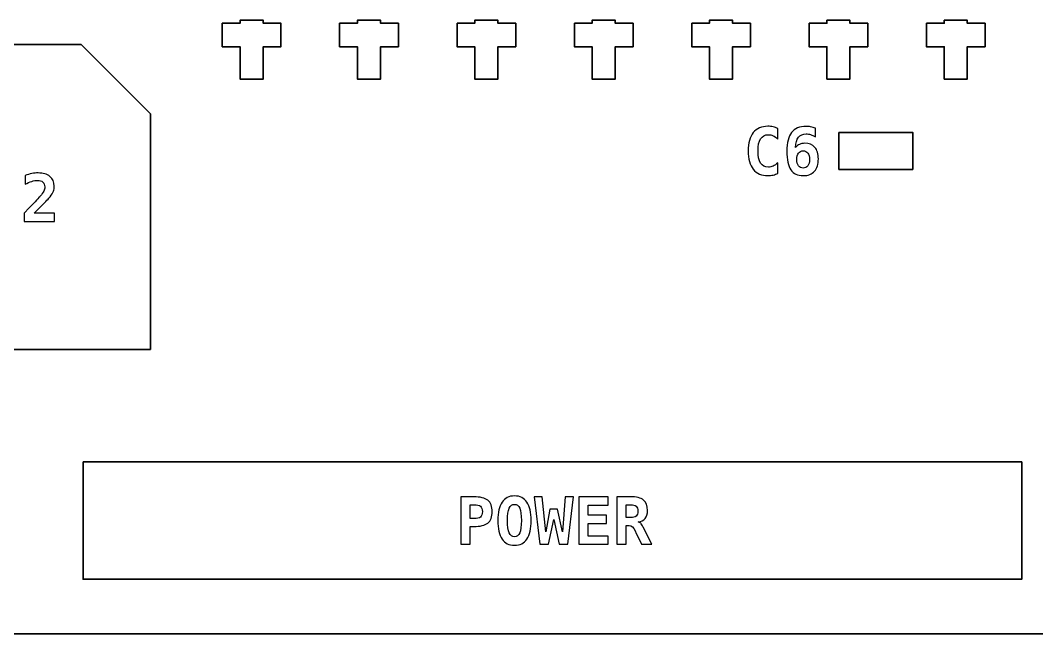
# Model space of a CAD drawing. Header units: centimetres. Extents: x -14.31 to -6.69, y -17.55 to -12.15.
# Drawn here: x -10.959 to -8.76, y -17.546 to -16.219 of the extents above; entities that cross this region are included whole.
import ezdxf

# ---------------------------------------------------------------- set-up
doc = ezdxf.new("R2010")
doc.units = ezdxf.units.CM
doc.header["$MEASUREMENT"] = 0
doc.layers.add('Layer 1', color=7, linetype='Continuous')

msp = doc.modelspace()

# ---------------------------------------------------------------- linework, layer by layer
at = {"layer": 'Layer 1', "color": 7, "lineweight": 35}
for points, knots in [([(-13.60478, -12.19155), (-13.60478, -12.19155), (-13.60478, -17.54618), (-13.60478, -17.54618), (-13.60478, -17.54618), (-13.60478, -17.54618), (-7.00326, -17.54618), (-7.00326, -17.54618), (-7.00326, -17.54618), (-7.00326, -17.54618), (-6.91925, -17.25396), (-6.91925, -17.25396), (-6.91925, -17.25396), (-6.91925, -17.25396), (-6.69233, -17.01606), (-6.69233, -17.01606), (-6.69233, -17.01606), (-6.69233, -17.01606), (-6.69233, -13.6785), (-6.69233, -13.6785), (-6.69233, -13.6785), (-6.69233, -13.6785), (-6.91782, -13.42932), (-6.91782, -13.42932), (-6.91782, -13.42932), (-6.91782, -13.42932), (-6.91782, -12.15382), (-6.91782, -12.15382), (-6.91782, -12.15382), (-6.91782, -12.15382), (-13.60478, -12.19155), (-13.60478, -12.19155)], [0, 0, 0, 0, 0.125, 0.125, 0.125, 0.125, 0.25, 0.25, 0.25, 0.25, 0.375, 0.375, 0.375, 0.375, 0.5, 0.5, 0.5, 0.5, 0.625, 0.625, 0.625, 0.625, 0.75, 0.75, 0.75, 0.75, 0.875, 0.875, 0.875, 0.875, 1, 1, 1, 1]), ([(-10.52217, -16.22521), (-10.52217, -16.22521), (-10.52217, -16.27601), (-10.52217, -16.27601), (-10.52217, -16.27601), (-10.52217, -16.27601), (-10.48367, -16.27601), (-10.48367, -16.27601), (-10.48367, -16.27601), (-10.48367, -16.27601), (-10.48367, -16.34586), (-10.48367, -16.34586), (-10.48367, -16.34586), (-10.48367, -16.34586), (-10.43367, -16.34586), (-10.43367, -16.34586), (-10.43367, -16.34586), (-10.43367, -16.34586), (-10.43367, -16.27601), (-10.43367, -16.27601), (-10.43367, -16.27601), (-10.43367, -16.27601), (-10.39517, -16.27601), (-10.39517, -16.27601), (-10.39517, -16.27601), (-10.39517, -16.27601), (-10.39517, -16.22521), (-10.39517, -16.22521), (-10.39517, -16.22521), (-10.39517, -16.22521), (-10.43367, -16.22521), (-10.43367, -16.22521), (-10.43367, -16.22521), (-10.43367, -16.22521), (-10.43367, -16.21886), (-10.43367, -16.21886), (-10.43367, -16.21886), (-10.43367, -16.21886), (-10.48367, -16.21886), (-10.48367, -16.21886), (-10.48367, -16.21886), (-10.48367, -16.21886), (-10.48367, -16.22521), (-10.48367, -16.22521), (-10.48367, -16.22521), (-10.48367, -16.22521), (-10.52217, -16.22521), (-10.52217, -16.22521)], [0, 0, 0, 0, 0.0833333, 0.0833333, 0.0833333, 0.0833333, 0.1666667, 0.1666667, 0.1666667, 0.1666667, 0.25, 0.25, 0.25, 0.25, 0.3333333, 0.3333333, 0.3333333, 0.3333333, 0.4166667, 0.4166667, 0.4166667, 0.4166667, 0.5, 0.5, 0.5, 0.5, 0.5833333, 0.5833333, 0.5833333, 0.5833333, 0.6666667, 0.6666667, 0.6666667, 0.6666667, 0.75, 0.75, 0.75, 0.75, 0.8333333, 0.8333333, 0.8333333, 0.8333333, 0.9166667, 0.9166667, 0.9166667, 0.9166667, 1, 1, 1, 1]), ([(-10.26817, -16.22521), (-10.26817, -16.22521), (-10.26817, -16.27601), (-10.26817, -16.27601), (-10.26817, -16.27601), (-10.26817, -16.27601), (-10.22967, -16.27601), (-10.22967, -16.27601), (-10.22967, -16.27601), (-10.22967, -16.27601), (-10.22967, -16.34586), (-10.22967, -16.34586), (-10.22967, -16.34586), (-10.22967, -16.34586), (-10.17967, -16.34586), (-10.17967, -16.34586), (-10.17967, -16.34586), (-10.17967, -16.34586), (-10.17967, -16.27601), (-10.17967, -16.27601), (-10.17967, -16.27601), (-10.17967, -16.27601), (-10.14117, -16.27601), (-10.14117, -16.27601), (-10.14117, -16.27601), (-10.14117, -16.27601), (-10.14117, -16.22521), (-10.14117, -16.22521), (-10.14117, -16.22521), (-10.14117, -16.22521), (-10.17967, -16.22521), (-10.17967, -16.22521), (-10.17967, -16.22521), (-10.17967, -16.22521), (-10.17967, -16.21886), (-10.17967, -16.21886), (-10.17967, -16.21886), (-10.17967, -16.21886), (-10.22967, -16.21886), (-10.22967, -16.21886), (-10.22967, -16.21886), (-10.22967, -16.21886), (-10.22967, -16.22521), (-10.22967, -16.22521), (-10.22967, -16.22521), (-10.22967, -16.22521), (-10.26817, -16.22521), (-10.26817, -16.22521)], [0, 0, 0, 0, 0.0833333, 0.0833333, 0.0833333, 0.0833333, 0.1666667, 0.1666667, 0.1666667, 0.1666667, 0.25, 0.25, 0.25, 0.25, 0.3333333, 0.3333333, 0.3333333, 0.3333333, 0.4166667, 0.4166667, 0.4166667, 0.4166667, 0.5, 0.5, 0.5, 0.5, 0.5833333, 0.5833333, 0.5833333, 0.5833333, 0.6666667, 0.6666667, 0.6666667, 0.6666667, 0.75, 0.75, 0.75, 0.75, 0.8333333, 0.8333333, 0.8333333, 0.8333333, 0.9166667, 0.9166667, 0.9166667, 0.9166667, 1, 1, 1, 1]), ([(-10.01417, -16.22521), (-10.01417, -16.22521), (-10.01417, -16.27601), (-10.01417, -16.27601), (-10.01417, -16.27601), (-10.01417, -16.27601), (-9.97567, -16.27601), (-9.97567, -16.27601), (-9.97567, -16.27601), (-9.97567, -16.27601), (-9.97567, -16.34586), (-9.97567, -16.34586), (-9.97567, -16.34586), (-9.97567, -16.34586), (-9.92567, -16.34586), (-9.92567, -16.34586), (-9.92567, -16.34586), (-9.92567, -16.34586), (-9.92567, -16.27601), (-9.92567, -16.27601), (-9.92567, -16.27601), (-9.92567, -16.27601), (-9.88717, -16.27601), (-9.88717, -16.27601), (-9.88717, -16.27601), (-9.88717, -16.27601), (-9.88717, -16.22521), (-9.88717, -16.22521), (-9.88717, -16.22521), (-9.88717, -16.22521), (-9.92567, -16.22521), (-9.92567, -16.22521), (-9.92567, -16.22521), (-9.92567, -16.22521), (-9.92567, -16.21886), (-9.92567, -16.21886), (-9.92567, -16.21886), (-9.92567, -16.21886), (-9.97567, -16.21886), (-9.97567, -16.21886), (-9.97567, -16.21886), (-9.97567, -16.21886), (-9.97567, -16.22521), (-9.97567, -16.22521), (-9.97567, -16.22521), (-9.97567, -16.22521), (-10.01417, -16.22521), (-10.01417, -16.22521)], [0, 0, 0, 0, 0.0833333, 0.0833333, 0.0833333, 0.0833333, 0.1666667, 0.1666667, 0.1666667, 0.1666667, 0.25, 0.25, 0.25, 0.25, 0.3333333, 0.3333333, 0.3333333, 0.3333333, 0.4166667, 0.4166667, 0.4166667, 0.4166667, 0.5, 0.5, 0.5, 0.5, 0.5833333, 0.5833333, 0.5833333, 0.5833333, 0.6666667, 0.6666667, 0.6666667, 0.6666667, 0.75, 0.75, 0.75, 0.75, 0.8333333, 0.8333333, 0.8333333, 0.8333333, 0.9166667, 0.9166667, 0.9166667, 0.9166667, 1, 1, 1, 1]), ([(-9.76017, -16.22521), (-9.76017, -16.22521), (-9.76017, -16.27601), (-9.76017, -16.27601), (-9.76017, -16.27601), (-9.76017, -16.27601), (-9.72167, -16.27601), (-9.72167, -16.27601), (-9.72167, -16.27601), (-9.72167, -16.27601), (-9.72167, -16.34586), (-9.72167, -16.34586), (-9.72167, -16.34586), (-9.72167, -16.34586), (-9.67167, -16.34586), (-9.67167, -16.34586), (-9.67167, -16.34586), (-9.67167, -16.34586), (-9.67167, -16.27601), (-9.67167, -16.27601), (-9.67167, -16.27601), (-9.67167, -16.27601), (-9.63317, -16.27601), (-9.63317, -16.27601), (-9.63317, -16.27601), (-9.63317, -16.27601), (-9.63317, -16.22521), (-9.63317, -16.22521), (-9.63317, -16.22521), (-9.63317, -16.22521), (-9.67167, -16.22521), (-9.67167, -16.22521), (-9.67167, -16.22521), (-9.67167, -16.22521), (-9.67167, -16.21886), (-9.67167, -16.21886), (-9.67167, -16.21886), (-9.67167, -16.21886), (-9.72167, -16.21886), (-9.72167, -16.21886), (-9.72167, -16.21886), (-9.72167, -16.21886), (-9.72167, -16.22521), (-9.72167, -16.22521), (-9.72167, -16.22521), (-9.72167, -16.22521), (-9.76017, -16.22521), (-9.76017, -16.22521)], [0, 0, 0, 0, 0.0833333, 0.0833333, 0.0833333, 0.0833333, 0.1666667, 0.1666667, 0.1666667, 0.1666667, 0.25, 0.25, 0.25, 0.25, 0.3333333, 0.3333333, 0.3333333, 0.3333333, 0.4166667, 0.4166667, 0.4166667, 0.4166667, 0.5, 0.5, 0.5, 0.5, 0.5833333, 0.5833333, 0.5833333, 0.5833333, 0.6666667, 0.6666667, 0.6666667, 0.6666667, 0.75, 0.75, 0.75, 0.75, 0.8333333, 0.8333333, 0.8333333, 0.8333333, 0.9166667, 0.9166667, 0.9166667, 0.9166667, 1, 1, 1, 1]), ([(-9.50617, -16.22521), (-9.50617, -16.22521), (-9.50617, -16.27601), (-9.50617, -16.27601), (-9.50617, -16.27601), (-9.50617, -16.27601), (-9.46767, -16.27601), (-9.46767, -16.27601), (-9.46767, -16.27601), (-9.46767, -16.27601), (-9.46767, -16.34586), (-9.46767, -16.34586), (-9.46767, -16.34586), (-9.46767, -16.34586), (-9.41767, -16.34586), (-9.41767, -16.34586), (-9.41767, -16.34586), (-9.41767, -16.34586), (-9.41767, -16.27601), (-9.41767, -16.27601), (-9.41767, -16.27601), (-9.41767, -16.27601), (-9.37917, -16.27601), (-9.37917, -16.27601), (-9.37917, -16.27601), (-9.37917, -16.27601), (-9.37917, -16.22521), (-9.37917, -16.22521), (-9.37917, -16.22521), (-9.37917, -16.22521), (-9.41767, -16.22521), (-9.41767, -16.22521), (-9.41767, -16.22521), (-9.41767, -16.22521), (-9.41767, -16.21886), (-9.41767, -16.21886), (-9.41767, -16.21886), (-9.41767, -16.21886), (-9.46767, -16.21886), (-9.46767, -16.21886), (-9.46767, -16.21886), (-9.46767, -16.21886), (-9.46767, -16.22521), (-9.46767, -16.22521), (-9.46767, -16.22521), (-9.46767, -16.22521), (-9.50617, -16.22521), (-9.50617, -16.22521)], [0, 0, 0, 0, 0.0833333, 0.0833333, 0.0833333, 0.0833333, 0.1666667, 0.1666667, 0.1666667, 0.1666667, 0.25, 0.25, 0.25, 0.25, 0.3333333, 0.3333333, 0.3333333, 0.3333333, 0.4166667, 0.4166667, 0.4166667, 0.4166667, 0.5, 0.5, 0.5, 0.5, 0.5833333, 0.5833333, 0.5833333, 0.5833333, 0.6666667, 0.6666667, 0.6666667, 0.6666667, 0.75, 0.75, 0.75, 0.75, 0.8333333, 0.8333333, 0.8333333, 0.8333333, 0.9166667, 0.9166667, 0.9166667, 0.9166667, 1, 1, 1, 1]), ([(-9.25217, -16.22521), (-9.25217, -16.22521), (-9.25217, -16.27601), (-9.25217, -16.27601), (-9.25217, -16.27601), (-9.25217, -16.27601), (-9.21367, -16.27601), (-9.21367, -16.27601), (-9.21367, -16.27601), (-9.21367, -16.27601), (-9.21367, -16.34586), (-9.21367, -16.34586), (-9.21367, -16.34586), (-9.21367, -16.34586), (-9.16367, -16.34586), (-9.16367, -16.34586), (-9.16367, -16.34586), (-9.16367, -16.34586), (-9.16367, -16.27601), (-9.16367, -16.27601), (-9.16367, -16.27601), (-9.16367, -16.27601), (-9.12517, -16.27601), (-9.12517, -16.27601), (-9.12517, -16.27601), (-9.12517, -16.27601), (-9.12517, -16.22521), (-9.12517, -16.22521), (-9.12517, -16.22521), (-9.12517, -16.22521), (-9.16367, -16.22521), (-9.16367, -16.22521), (-9.16367, -16.22521), (-9.16367, -16.22521), (-9.16367, -16.21886), (-9.16367, -16.21886), (-9.16367, -16.21886), (-9.16367, -16.21886), (-9.21367, -16.21886), (-9.21367, -16.21886), (-9.21367, -16.21886), (-9.21367, -16.21886), (-9.21367, -16.22521), (-9.21367, -16.22521), (-9.21367, -16.22521), (-9.21367, -16.22521), (-9.25217, -16.22521), (-9.25217, -16.22521)], [0, 0, 0, 0, 0.0833333, 0.0833333, 0.0833333, 0.0833333, 0.1666667, 0.1666667, 0.1666667, 0.1666667, 0.25, 0.25, 0.25, 0.25, 0.3333333, 0.3333333, 0.3333333, 0.3333333, 0.4166667, 0.4166667, 0.4166667, 0.4166667, 0.5, 0.5, 0.5, 0.5, 0.5833333, 0.5833333, 0.5833333, 0.5833333, 0.6666667, 0.6666667, 0.6666667, 0.6666667, 0.75, 0.75, 0.75, 0.75, 0.8333333, 0.8333333, 0.8333333, 0.8333333, 0.9166667, 0.9166667, 0.9166667, 0.9166667, 1, 1, 1, 1]), ([(-8.99817, -16.22521), (-8.99817, -16.22521), (-8.99817, -16.27601), (-8.99817, -16.27601), (-8.99817, -16.27601), (-8.99817, -16.27601), (-8.95967, -16.27601), (-8.95967, -16.27601), (-8.95967, -16.27601), (-8.95967, -16.27601), (-8.95967, -16.34586), (-8.95967, -16.34586), (-8.95967, -16.34586), (-8.95967, -16.34586), (-8.90967, -16.34586), (-8.90967, -16.34586), (-8.90967, -16.34586), (-8.90967, -16.34586), (-8.90967, -16.27601), (-8.90967, -16.27601), (-8.90967, -16.27601), (-8.90967, -16.27601), (-8.87117, -16.27601), (-8.87117, -16.27601), (-8.87117, -16.27601), (-8.87117, -16.27601), (-8.87117, -16.22521), (-8.87117, -16.22521), (-8.87117, -16.22521), (-8.87117, -16.22521), (-8.90967, -16.22521), (-8.90967, -16.22521), (-8.90967, -16.22521), (-8.90967, -16.22521), (-8.90967, -16.21886), (-8.90967, -16.21886), (-8.90967, -16.21886), (-8.90967, -16.21886), (-8.95967, -16.21886), (-8.95967, -16.21886), (-8.95967, -16.21886), (-8.95967, -16.21886), (-8.95967, -16.22521), (-8.95967, -16.22521), (-8.95967, -16.22521), (-8.95967, -16.22521), (-8.99817, -16.22521), (-8.99817, -16.22521)], [0, 0, 0, 0, 0.0833333, 0.0833333, 0.0833333, 0.0833333, 0.1666667, 0.1666667, 0.1666667, 0.1666667, 0.25, 0.25, 0.25, 0.25, 0.3333333, 0.3333333, 0.3333333, 0.3333333, 0.4166667, 0.4166667, 0.4166667, 0.4166667, 0.5, 0.5, 0.5, 0.5, 0.5833333, 0.5833333, 0.5833333, 0.5833333, 0.6666667, 0.6666667, 0.6666667, 0.6666667, 0.75, 0.75, 0.75, 0.75, 0.8333333, 0.8333333, 0.8333333, 0.8333333, 0.9166667, 0.9166667, 0.9166667, 0.9166667, 1, 1, 1, 1]), ([(-10.67767, -16.93144), (-10.67767, -16.93144), (-11.33767, -16.93144), (-11.33767, -16.93144), (-11.33767, -16.93144), (-11.33767, -16.93144), (-11.33768, -16.42144), (-11.33768, -16.42144), (-11.33768, -16.42144), (-11.33768, -16.42144), (-11.18767, -16.27144), (-11.18767, -16.27144), (-11.18767, -16.27144), (-11.18767, -16.27144), (-10.82767, -16.27144), (-10.82767, -16.27144), (-10.82767, -16.27144), (-10.82767, -16.27144), (-10.67767, -16.42144), (-10.67767, -16.42144), (-10.67767, -16.42144), (-10.67767, -16.42144), (-10.67767, -16.93144), (-10.67767, -16.93144)], [0, 0, 0, 0, 0.1666667, 0.1666667, 0.1666667, 0.1666667, 0.3333333, 0.3333333, 0.3333333, 0.3333333, 0.5, 0.5, 0.5, 0.5, 0.6666667, 0.6666667, 0.6666667, 0.6666667, 0.8333333, 0.8333333, 0.8333333, 0.8333333, 1, 1, 1, 1]), ([(-9.18767, -16.46148), (-9.18767, -16.46148), (-9.02767, -16.46148), (-9.02767, -16.46148), (-9.02767, -16.46148), (-9.02767, -16.46148), (-9.02767, -16.54148), (-9.02767, -16.54148), (-9.02767, -16.54148), (-9.02767, -16.54148), (-9.18767, -16.54148), (-9.18767, -16.54148), (-9.18767, -16.54148), (-9.18767, -16.54148), (-9.18767, -16.46148), (-9.18767, -16.46148)], [0, 0, 0, 0, 0.25, 0.25, 0.25, 0.25, 0.5, 0.5, 0.5, 0.5, 0.75, 0.75, 0.75, 0.75, 1, 1, 1, 1]), ([(-10.82367, -17.17447), (-10.82367, -17.17447), (-8.79167, -17.17447), (-8.79167, -17.17447), (-8.79167, -17.17447), (-8.79167, -17.17447), (-8.79167, -17.42847), (-8.79167, -17.42847), (-8.79167, -17.42847), (-8.79167, -17.42847), (-10.82367, -17.42847), (-10.82367, -17.42847), (-10.82367, -17.42847), (-10.82367, -17.42847), (-10.82367, -17.17447), (-10.82367, -17.17447)], [0, 0, 0, 0, 0.25, 0.25, 0.25, 0.25, 0.5, 0.5, 0.5, 0.5, 0.75, 0.75, 0.75, 0.75, 1, 1, 1, 1])]:
    msp.add_open_spline(points, degree=3, knots=knots, dxfattribs=at)
at = {"layer": 'Layer 1', "color": 250}
for points, knots in [([(-9.31981, -16.54989), (-9.32303, -16.55153), (-9.32639, -16.55278), (-9.32994, -16.5536), (-9.32994, -16.5536), (-9.33347, -16.55443), (-9.33719, -16.55485), (-9.34109, -16.55485), (-9.34109, -16.55485), (-9.35497, -16.55485), (-9.36557, -16.55029), (-9.37286, -16.54114), (-9.37286, -16.54114), (-9.38018, -16.53199), (-9.38382, -16.5188), (-9.38382, -16.50151), (-9.38382, -16.50151), (-9.38382, -16.4842), (-9.38018, -16.47098), (-9.37286, -16.46183), (-9.37286, -16.46183), (-9.36557, -16.45269), (-9.35497, -16.44812), (-9.34109, -16.44812), (-9.34109, -16.44812), (-9.33719, -16.44812), (-9.33345, -16.44855), (-9.32987, -16.44937), (-9.32987, -16.44937), (-9.32627, -16.45019), (-9.32294, -16.45144), (-9.31981, -16.45309), (-9.31981, -16.45309), (-9.31981, -16.45309), (-9.31981, -16.47569), (-9.31981, -16.47569), (-9.31981, -16.47569), (-9.32329, -16.47246), (-9.3267, -16.47011), (-9.32997, -16.46861), (-9.32997, -16.46861), (-9.33326, -16.46713), (-9.33665, -16.46637), (-9.34015, -16.46637), (-9.34015, -16.46637), (-9.34758, -16.46637), (-9.3532, -16.46934), (-9.35699, -16.47524), (-9.35699, -16.47524), (-9.36078, -16.48114), (-9.36268, -16.48989), (-9.36268, -16.50151), (-9.36268, -16.50151), (-9.36268, -16.5131), (-9.36078, -16.52183), (-9.35699, -16.52773), (-9.35699, -16.52773), (-9.3532, -16.53364), (-9.34758, -16.5366), (-9.34015, -16.5366), (-9.34015, -16.5366), (-9.33665, -16.5366), (-9.33326, -16.53585), (-9.32997, -16.53436), (-9.32997, -16.53436), (-9.3267, -16.53286), (-9.32329, -16.53051), (-9.31981, -16.52729), (-9.31981, -16.52729), (-9.31981, -16.52729), (-9.31981, -16.54989), (-9.31981, -16.54989)], [0, 0, 0, 0, 0.0555556, 0.0555556, 0.0555556, 0.0555556, 0.1111111, 0.1111111, 0.1111111, 0.1111111, 0.1666667, 0.1666667, 0.1666667, 0.1666667, 0.2222222, 0.2222222, 0.2222222, 0.2222222, 0.2777778, 0.2777778, 0.2777778, 0.2777778, 0.3333333, 0.3333333, 0.3333333, 0.3333333, 0.3888889, 0.3888889, 0.3888889, 0.3888889, 0.4444444, 0.4444444, 0.4444444, 0.4444444, 0.5, 0.5, 0.5, 0.5, 0.5555556, 0.5555556, 0.5555556, 0.5555556, 0.6111111, 0.6111111, 0.6111111, 0.6111111, 0.6666667, 0.6666667, 0.6666667, 0.6666667, 0.7222222, 0.7222222, 0.7222222, 0.7222222, 0.7777778, 0.7777778, 0.7777778, 0.7777778, 0.8333333, 0.8333333, 0.8333333, 0.8333333, 0.8888889, 0.8888889, 0.8888889, 0.8888889, 0.9444444, 0.9444444, 0.9444444, 0.9444444, 1, 1, 1, 1]), ([(-9.23839, -16.4524), (-9.23839, -16.4524), (-9.23839, -16.47087), (-9.23839, -16.47087), (-9.23839, -16.47087), (-9.24201, -16.4688), (-9.24549, -16.46724), (-9.24883, -16.46621), (-9.24883, -16.46621), (-9.25214, -16.46517), (-9.25534, -16.46466), (-9.25842, -16.46466), (-9.25842, -16.46466), (-9.26576, -16.46466), (-9.27136, -16.46713), (-9.27519, -16.47206), (-9.27519, -16.47206), (-9.27902, -16.477), (-9.28102, -16.48429), (-9.28121, -16.49394), (-9.28121, -16.49394), (-9.27905, -16.49095), (-9.2763, -16.48872), (-9.27296, -16.48721), (-9.27296, -16.48721), (-9.26959, -16.48573), (-9.26564, -16.48498), (-9.2611, -16.48498), (-9.2611, -16.48498), (-9.25181, -16.48498), (-9.24466, -16.48792), (-9.23961, -16.49377), (-9.23961, -16.49377), (-9.23455, -16.49963), (-9.23204, -16.50793), (-9.23204, -16.51868), (-9.23204, -16.51868), (-9.23204, -16.5302), (-9.23488, -16.53914), (-9.24055, -16.54549), (-9.24055, -16.54549), (-9.24622, -16.55182), (-9.25419, -16.55499), (-9.26449, -16.55499), (-9.26449, -16.55499), (-9.27703, -16.55499), (-9.28613, -16.55078), (-9.2918, -16.54238), (-9.2918, -16.54238), (-9.29746, -16.53396), (-9.30031, -16.52039), (-9.30031, -16.50165), (-9.30031, -16.50165), (-9.30031, -16.48385), (-9.29685, -16.47049), (-9.28991, -16.4616), (-9.28991, -16.4616), (-9.28298, -16.45271), (-9.27258, -16.44826), (-9.25871, -16.44826), (-9.25871, -16.44826), (-9.25548, -16.44826), (-9.25217, -16.44862), (-9.24876, -16.4493), (-9.24876, -16.4493), (-9.24532, -16.44998), (-9.24187, -16.45102), (-9.23839, -16.4524)], [0, 0, 0, 0, 0.0588235, 0.0588235, 0.0588235, 0.0588235, 0.1176471, 0.1176471, 0.1176471, 0.1176471, 0.1764706, 0.1764706, 0.1764706, 0.1764706, 0.2352941, 0.2352941, 0.2352941, 0.2352941, 0.2941176, 0.2941176, 0.2941176, 0.2941176, 0.3529412, 0.3529412, 0.3529412, 0.3529412, 0.4117647, 0.4117647, 0.4117647, 0.4117647, 0.4705882, 0.4705882, 0.4705882, 0.4705882, 0.5294118, 0.5294118, 0.5294118, 0.5294118, 0.5882353, 0.5882353, 0.5882353, 0.5882353, 0.6470588, 0.6470588, 0.6470588, 0.6470588, 0.7058824, 0.7058824, 0.7058824, 0.7058824, 0.7647059, 0.7647059, 0.7647059, 0.7647059, 0.8235294, 0.8235294, 0.8235294, 0.8235294, 0.8823529, 0.8823529, 0.8823529, 0.8823529, 0.9411765, 0.9411765, 0.9411765, 0.9411765, 1, 1, 1, 1]), ([(-9.26503, -16.5013), (-9.26943, -16.5013), (-9.27279, -16.5029), (-9.27512, -16.5061), (-9.27512, -16.5061), (-9.27745, -16.50929), (-9.2786, -16.5139), (-9.2786, -16.51997), (-9.2786, -16.51997), (-9.2786, -16.52599), (-9.27745, -16.5306), (-9.27512, -16.5338), (-9.27512, -16.5338), (-9.27279, -16.537), (-9.26943, -16.5386), (-9.26503, -16.5386), (-9.26503, -16.5386), (-9.26061, -16.5386), (-9.25722, -16.537), (-9.25487, -16.5338), (-9.25487, -16.5338), (-9.2525, -16.5306), (-9.25132, -16.52599), (-9.25132, -16.51997), (-9.25132, -16.51997), (-9.25132, -16.51395), (-9.2525, -16.50934), (-9.25487, -16.50612), (-9.25487, -16.50612), (-9.25722, -16.5029), (-9.26061, -16.5013), (-9.26503, -16.5013)], [0, 0, 0, 0, 0.125, 0.125, 0.125, 0.125, 0.25, 0.25, 0.25, 0.25, 0.375, 0.375, 0.375, 0.375, 0.5, 0.5, 0.5, 0.5, 0.625, 0.625, 0.625, 0.625, 0.75, 0.75, 0.75, 0.75, 0.875, 0.875, 0.875, 0.875, 1, 1, 1, 1]), ([(-10.9291, -16.63594), (-10.9291, -16.63594), (-10.88575, -16.63594), (-10.88575, -16.63594), (-10.88575, -16.63594), (-10.88575, -16.63594), (-10.88575, -16.65386), (-10.88575, -16.65386), (-10.88575, -16.65386), (-10.88575, -16.65386), (-10.95106, -16.65386), (-10.95106, -16.65386), (-10.95106, -16.65386), (-10.95106, -16.65386), (-10.95106, -16.63648), (-10.95106, -16.63648), (-10.95106, -16.63648), (-10.95106, -16.63648), (-10.94003, -16.62479), (-10.94003, -16.62479), (-10.94003, -16.62479), (-10.92696, -16.61087), (-10.91901, -16.60231), (-10.91621, -16.59909), (-10.91621, -16.59909), (-10.91278, -16.59513), (-10.91028, -16.59163), (-10.90878, -16.58857), (-10.90878, -16.58857), (-10.90725, -16.58552), (-10.9065, -16.58251), (-10.9065, -16.57952), (-10.9065, -16.57952), (-10.9065, -16.57493), (-10.90788, -16.57138), (-10.91066, -16.56889), (-10.91066, -16.56889), (-10.91343, -16.56637), (-10.91739, -16.56513), (-10.92247, -16.56513), (-10.92247, -16.56513), (-10.92611, -16.56513), (-10.93018, -16.56585), (-10.9347, -16.56729), (-10.9347, -16.56729), (-10.93923, -16.56875), (-10.94394, -16.57084), (-10.94885, -16.57359), (-10.94885, -16.57359), (-10.94885, -16.57359), (-10.94885, -16.55464), (-10.94885, -16.55464), (-10.94885, -16.55464), (-10.94394, -16.55285), (-10.93914, -16.55148), (-10.93441, -16.55054), (-10.93441, -16.55054), (-10.92971, -16.5496), (-10.92519, -16.54913), (-10.92089, -16.54913), (-10.92089, -16.54913), (-10.91, -16.54913), (-10.90144, -16.55167), (-10.89523, -16.55675), (-10.89523, -16.55675), (-10.889, -16.56181), (-10.8859, -16.56875), (-10.8859, -16.57752), (-10.8859, -16.57752), (-10.8859, -16.58156), (-10.88658, -16.58535), (-10.88792, -16.58888), (-10.88792, -16.58888), (-10.88928, -16.59243), (-10.89161, -16.59636), (-10.89493, -16.60066), (-10.89493, -16.60066), (-10.89735, -16.60379), (-10.90403, -16.61082), (-10.91496, -16.62176), (-10.91496, -16.62176), (-10.92089, -16.62766), (-10.92559, -16.63241), (-10.9291, -16.63594)], [0, 0, 0, 0, 0.047619, 0.047619, 0.047619, 0.047619, 0.0952381, 0.0952381, 0.0952381, 0.0952381, 0.1428571, 0.1428571, 0.1428571, 0.1428571, 0.1904762, 0.1904762, 0.1904762, 0.1904762, 0.2380952, 0.2380952, 0.2380952, 0.2380952, 0.2857143, 0.2857143, 0.2857143, 0.2857143, 0.3333333, 0.3333333, 0.3333333, 0.3333333, 0.3809524, 0.3809524, 0.3809524, 0.3809524, 0.4285714, 0.4285714, 0.4285714, 0.4285714, 0.4761905, 0.4761905, 0.4761905, 0.4761905, 0.5238095, 0.5238095, 0.5238095, 0.5238095, 0.5714286, 0.5714286, 0.5714286, 0.5714286, 0.6190476, 0.6190476, 0.6190476, 0.6190476, 0.6666667, 0.6666667, 0.6666667, 0.6666667, 0.7142857, 0.7142857, 0.7142857, 0.7142857, 0.7619048, 0.7619048, 0.7619048, 0.7619048, 0.8095238, 0.8095238, 0.8095238, 0.8095238, 0.8571429, 0.8571429, 0.8571429, 0.8571429, 0.9047619, 0.9047619, 0.9047619, 0.9047619, 0.952381, 0.952381, 0.952381, 0.952381, 1, 1, 1, 1]), ([(-10.00605, -17.24997), (-10.00605, -17.24997), (-9.97813, -17.24997), (-9.97813, -17.24997), (-9.97813, -17.24997), (-9.96395, -17.24997), (-9.95374, -17.25249), (-9.94751, -17.25754), (-9.94751, -17.25754), (-9.94128, -17.2626), (-9.93817, -17.27081), (-9.93817, -17.28214), (-9.93817, -17.28214), (-9.93817, -17.29348), (-9.94128, -17.30169), (-9.94751, -17.30674), (-9.94751, -17.30674), (-9.95374, -17.3118), (-9.96395, -17.31432), (-9.97813, -17.31432), (-9.97813, -17.31432), (-9.97813, -17.31432), (-9.98573, -17.31432), (-9.98573, -17.31432), (-9.98573, -17.31432), (-9.98573, -17.31432), (-9.98573, -17.35284), (-9.98573, -17.35284), (-9.98573, -17.35284), (-9.98573, -17.35284), (-10.00605, -17.35284), (-10.00605, -17.35284), (-10.00605, -17.35284), (-10.00605, -17.35284), (-10.00605, -17.24997), (-10.00605, -17.24997)], [0, 0, 0, 0, 0.1111111, 0.1111111, 0.1111111, 0.1111111, 0.2222222, 0.2222222, 0.2222222, 0.2222222, 0.3333333, 0.3333333, 0.3333333, 0.3333333, 0.4444444, 0.4444444, 0.4444444, 0.4444444, 0.5555556, 0.5555556, 0.5555556, 0.5555556, 0.6666667, 0.6666667, 0.6666667, 0.6666667, 0.7777778, 0.7777778, 0.7777778, 0.7777778, 0.8888889, 0.8888889, 0.8888889, 0.8888889, 1, 1, 1, 1]), ([(-9.98573, -17.26707), (-9.98573, -17.26707), (-9.98573, -17.29722), (-9.98573, -17.29722), (-9.98573, -17.29722), (-9.98573, -17.29722), (-9.97738, -17.29722), (-9.97738, -17.29722), (-9.97738, -17.29722), (-9.97072, -17.29722), (-9.96604, -17.29609), (-9.96336, -17.29386), (-9.96336, -17.29386), (-9.96066, -17.2916), (-9.95932, -17.28769), (-9.95932, -17.28214), (-9.95932, -17.28214), (-9.95932, -17.27659), (-9.96066, -17.27269), (-9.96336, -17.27043), (-9.96336, -17.27043), (-9.96604, -17.2682), (-9.97072, -17.26707), (-9.97738, -17.26707), (-9.97738, -17.26707), (-9.97738, -17.26707), (-9.98573, -17.26707), (-9.98573, -17.26707)], [0, 0, 0, 0, 0.1428571, 0.1428571, 0.1428571, 0.1428571, 0.2857143, 0.2857143, 0.2857143, 0.2857143, 0.4285714, 0.4285714, 0.4285714, 0.4285714, 0.5714286, 0.5714286, 0.5714286, 0.5714286, 0.7142857, 0.7142857, 0.7142857, 0.7142857, 0.8571429, 0.8571429, 0.8571429, 0.8571429, 1, 1, 1, 1]), ([(-9.92592, -17.3015), (-9.92592, -17.28391), (-9.92289, -17.27062), (-9.91679, -17.26161), (-9.91679, -17.26161), (-9.9107, -17.2526), (-9.90172, -17.24811), (-9.88982, -17.24811), (-9.88982, -17.24811), (-9.87787, -17.24811), (-9.86886, -17.2526), (-9.86277, -17.26161), (-9.86277, -17.26161), (-9.85668, -17.27062), (-9.85365, -17.28391), (-9.85365, -17.3015), (-9.85365, -17.3015), (-9.85365, -17.31907), (-9.85668, -17.33233), (-9.86277, -17.34134), (-9.86277, -17.34134), (-9.86886, -17.35035), (-9.87787, -17.35484), (-9.88982, -17.35484), (-9.88982, -17.35484), (-9.90172, -17.35484), (-9.9107, -17.35035), (-9.91679, -17.34134), (-9.91679, -17.34134), (-9.92289, -17.33233), (-9.92592, -17.31907), (-9.92592, -17.3015)], [0, 0, 0, 0, 0.125, 0.125, 0.125, 0.125, 0.25, 0.25, 0.25, 0.25, 0.375, 0.375, 0.375, 0.375, 0.5, 0.5, 0.5, 0.5, 0.625, 0.625, 0.625, 0.625, 0.75, 0.75, 0.75, 0.75, 0.875, 0.875, 0.875, 0.875, 1, 1, 1, 1]), ([(-9.88982, -17.26636), (-9.89502, -17.26636), (-9.8988, -17.26914), (-9.9012, -17.27467), (-9.9012, -17.27467), (-9.90358, -17.28022), (-9.90478, -17.28915), (-9.90478, -17.3015), (-9.90478, -17.3015), (-9.90478, -17.31382), (-9.90358, -17.32274), (-9.9012, -17.32829), (-9.9012, -17.32829), (-9.8988, -17.33381), (-9.89502, -17.33659), (-9.88982, -17.33659), (-9.88982, -17.33659), (-9.88457, -17.33659), (-9.88076, -17.33381), (-9.87837, -17.32829), (-9.87837, -17.32829), (-9.87599, -17.32274), (-9.87479, -17.31382), (-9.87479, -17.3015), (-9.87479, -17.3015), (-9.87479, -17.28915), (-9.87599, -17.28022), (-9.87837, -17.27467), (-9.87837, -17.27467), (-9.88076, -17.26914), (-9.88457, -17.26636), (-9.88982, -17.26636)], [0, 0, 0, 0, 0.125, 0.125, 0.125, 0.125, 0.25, 0.25, 0.25, 0.25, 0.375, 0.375, 0.375, 0.375, 0.5, 0.5, 0.5, 0.5, 0.625, 0.625, 0.625, 0.625, 0.75, 0.75, 0.75, 0.75, 0.875, 0.875, 0.875, 0.875, 1, 1, 1, 1]), ([(-9.84732, -17.24997), (-9.84732, -17.24997), (-9.82954, -17.24997), (-9.82954, -17.24997), (-9.82954, -17.24997), (-9.82954, -17.24997), (-9.82218, -17.32549), (-9.82218, -17.32549), (-9.82218, -17.32549), (-9.82218, -17.32549), (-9.81329, -17.27664), (-9.81329, -17.27664), (-9.81329, -17.27664), (-9.81329, -17.27664), (-9.7964, -17.27664), (-9.7964, -17.27664), (-9.7964, -17.27664), (-9.7964, -17.27664), (-9.78608, -17.32549), (-9.78608, -17.32549), (-9.78608, -17.32549), (-9.78608, -17.32549), (-9.78029, -17.24997), (-9.78029, -17.24997), (-9.78029, -17.24997), (-9.78029, -17.24997), (-9.76237, -17.24997), (-9.76237, -17.24997), (-9.76237, -17.24997), (-9.76237, -17.24997), (-9.77423, -17.35284), (-9.77423, -17.35284), (-9.77423, -17.35284), (-9.77423, -17.35284), (-9.79316, -17.35284), (-9.79316, -17.35284), (-9.79316, -17.35284), (-9.79316, -17.35284), (-9.80487, -17.29882), (-9.80487, -17.29882), (-9.80487, -17.29882), (-9.80487, -17.29882), (-9.81583, -17.35284), (-9.81583, -17.35284), (-9.81583, -17.35284), (-9.81583, -17.35284), (-9.83464, -17.35284), (-9.83464, -17.35284), (-9.83464, -17.35284), (-9.83464, -17.35284), (-9.84732, -17.24997), (-9.84732, -17.24997)], [0, 0, 0, 0, 0.0769231, 0.0769231, 0.0769231, 0.0769231, 0.1538462, 0.1538462, 0.1538462, 0.1538462, 0.2307692, 0.2307692, 0.2307692, 0.2307692, 0.3076923, 0.3076923, 0.3076923, 0.3076923, 0.3846154, 0.3846154, 0.3846154, 0.3846154, 0.4615385, 0.4615385, 0.4615385, 0.4615385, 0.5384615, 0.5384615, 0.5384615, 0.5384615, 0.6153846, 0.6153846, 0.6153846, 0.6153846, 0.6923077, 0.6923077, 0.6923077, 0.6923077, 0.7692308, 0.7692308, 0.7692308, 0.7692308, 0.8461538, 0.8461538, 0.8461538, 0.8461538, 0.9230769, 0.9230769, 0.9230769, 0.9230769, 1, 1, 1, 1]), ([(-9.68671, -17.35284), (-9.68671, -17.35284), (-9.7508, -17.35284), (-9.7508, -17.35284), (-9.7508, -17.35284), (-9.7508, -17.35284), (-9.7508, -17.24997), (-9.7508, -17.24997), (-9.7508, -17.24997), (-9.7508, -17.24997), (-9.68671, -17.24997), (-9.68671, -17.24997), (-9.68671, -17.24997), (-9.68671, -17.24997), (-9.68671, -17.26789), (-9.68671, -17.26789), (-9.68671, -17.26789), (-9.68671, -17.26789), (-9.73048, -17.26789), (-9.73048, -17.26789), (-9.73048, -17.26789), (-9.73048, -17.26789), (-9.73048, -17.29007), (-9.73048, -17.29007), (-9.73048, -17.29007), (-9.73048, -17.29007), (-9.69085, -17.29007), (-9.69085, -17.29007), (-9.69085, -17.29007), (-9.69085, -17.29007), (-9.69085, -17.30799), (-9.69085, -17.30799), (-9.69085, -17.30799), (-9.69085, -17.30799), (-9.73048, -17.30799), (-9.73048, -17.30799), (-9.73048, -17.30799), (-9.73048, -17.30799), (-9.73048, -17.33492), (-9.73048, -17.33492), (-9.73048, -17.33492), (-9.73048, -17.33492), (-9.68671, -17.33492), (-9.68671, -17.33492), (-9.68671, -17.33492), (-9.68671, -17.33492), (-9.68671, -17.35284), (-9.68671, -17.35284)], [0, 0, 0, 0, 0.0833333, 0.0833333, 0.0833333, 0.0833333, 0.1666667, 0.1666667, 0.1666667, 0.1666667, 0.25, 0.25, 0.25, 0.25, 0.3333333, 0.3333333, 0.3333333, 0.3333333, 0.4166667, 0.4166667, 0.4166667, 0.4166667, 0.5, 0.5, 0.5, 0.5, 0.5833333, 0.5833333, 0.5833333, 0.5833333, 0.6666667, 0.6666667, 0.6666667, 0.6666667, 0.75, 0.75, 0.75, 0.75, 0.8333333, 0.8333333, 0.8333333, 0.8333333, 0.9166667, 0.9166667, 0.9166667, 0.9166667, 1, 1, 1, 1]), ([(-9.62182, -17.30427), (-9.6198, -17.30467), (-9.61804, -17.30564), (-9.61655, -17.30714), (-9.61655, -17.30714), (-9.61505, -17.30863), (-9.61324, -17.31154), (-9.61107, -17.31585), (-9.61107, -17.31585), (-9.61107, -17.31585), (-9.59245, -17.35284), (-9.59245, -17.35284), (-9.59245, -17.35284), (-9.59245, -17.35284), (-9.61479, -17.35284), (-9.61479, -17.35284), (-9.61479, -17.35284), (-9.61479, -17.35284), (-9.62718, -17.32688), (-9.62718, -17.32688), (-9.62718, -17.32688), (-9.62756, -17.32615), (-9.62806, -17.32514), (-9.62864, -17.32384), (-9.62864, -17.32384), (-9.63226, -17.31608), (-9.63655, -17.3122), (-9.64146, -17.3122), (-9.64146, -17.3122), (-9.64146, -17.3122), (-9.64793, -17.3122), (-9.64793, -17.3122), (-9.64793, -17.3122), (-9.64793, -17.3122), (-9.64793, -17.35284), (-9.64793, -17.35284), (-9.64793, -17.35284), (-9.64793, -17.35284), (-9.66825, -17.35284), (-9.66825, -17.35284), (-9.66825, -17.35284), (-9.66825, -17.35284), (-9.66825, -17.24997), (-9.66825, -17.24997), (-9.66825, -17.24997), (-9.66825, -17.24997), (-9.6389, -17.24997), (-9.6389, -17.24997), (-9.6389, -17.24997), (-9.62568, -17.24997), (-9.61618, -17.25232), (-9.61042, -17.257), (-9.61042, -17.257), (-9.60465, -17.26168), (-9.60176, -17.2693), (-9.60176, -17.27989), (-9.60176, -17.27989), (-9.60176, -17.28694), (-9.60348, -17.29259), (-9.60694, -17.29677), (-9.60694, -17.29677), (-9.61037, -17.30094), (-9.61533, -17.30345), (-9.62182, -17.30427)], [0, 0, 0, 0, 0.0625, 0.0625, 0.0625, 0.0625, 0.125, 0.125, 0.125, 0.125, 0.1875, 0.1875, 0.1875, 0.1875, 0.25, 0.25, 0.25, 0.25, 0.3125, 0.3125, 0.3125, 0.3125, 0.375, 0.375, 0.375, 0.375, 0.4375, 0.4375, 0.4375, 0.4375, 0.5, 0.5, 0.5, 0.5, 0.5625, 0.5625, 0.5625, 0.5625, 0.625, 0.625, 0.625, 0.625, 0.6875, 0.6875, 0.6875, 0.6875, 0.75, 0.75, 0.75, 0.75, 0.8125, 0.8125, 0.8125, 0.8125, 0.875, 0.875, 0.875, 0.875, 0.9375, 0.9375, 0.9375, 0.9375, 1, 1, 1, 1]), ([(-9.64793, -17.26707), (-9.64793, -17.26707), (-9.64793, -17.2951), (-9.64793, -17.2951), (-9.64793, -17.2951), (-9.64793, -17.2951), (-9.63836, -17.2951), (-9.63836, -17.2951), (-9.63836, -17.2951), (-9.63281, -17.2951), (-9.62881, -17.29402), (-9.62641, -17.29183), (-9.62641, -17.29183), (-9.62399, -17.28965), (-9.62279, -17.28605), (-9.62279, -17.28106), (-9.62279, -17.28106), (-9.62279, -17.27605), (-9.62399, -17.27245), (-9.62636, -17.27031), (-9.62636, -17.27031), (-9.62876, -17.26815), (-9.63276, -17.26707), (-9.63836, -17.26707), (-9.63836, -17.26707), (-9.63836, -17.26707), (-9.64793, -17.26707), (-9.64793, -17.26707)], [0, 0, 0, 0, 0.1428571, 0.1428571, 0.1428571, 0.1428571, 0.2857143, 0.2857143, 0.2857143, 0.2857143, 0.4285714, 0.4285714, 0.4285714, 0.4285714, 0.5714286, 0.5714286, 0.5714286, 0.5714286, 0.7142857, 0.7142857, 0.7142857, 0.7142857, 0.8571429, 0.8571429, 0.8571429, 0.8571429, 1, 1, 1, 1])]:
    msp.add_open_spline(points, degree=3, knots=knots, dxfattribs=at)

doc.saveas('drawing.dxf')
